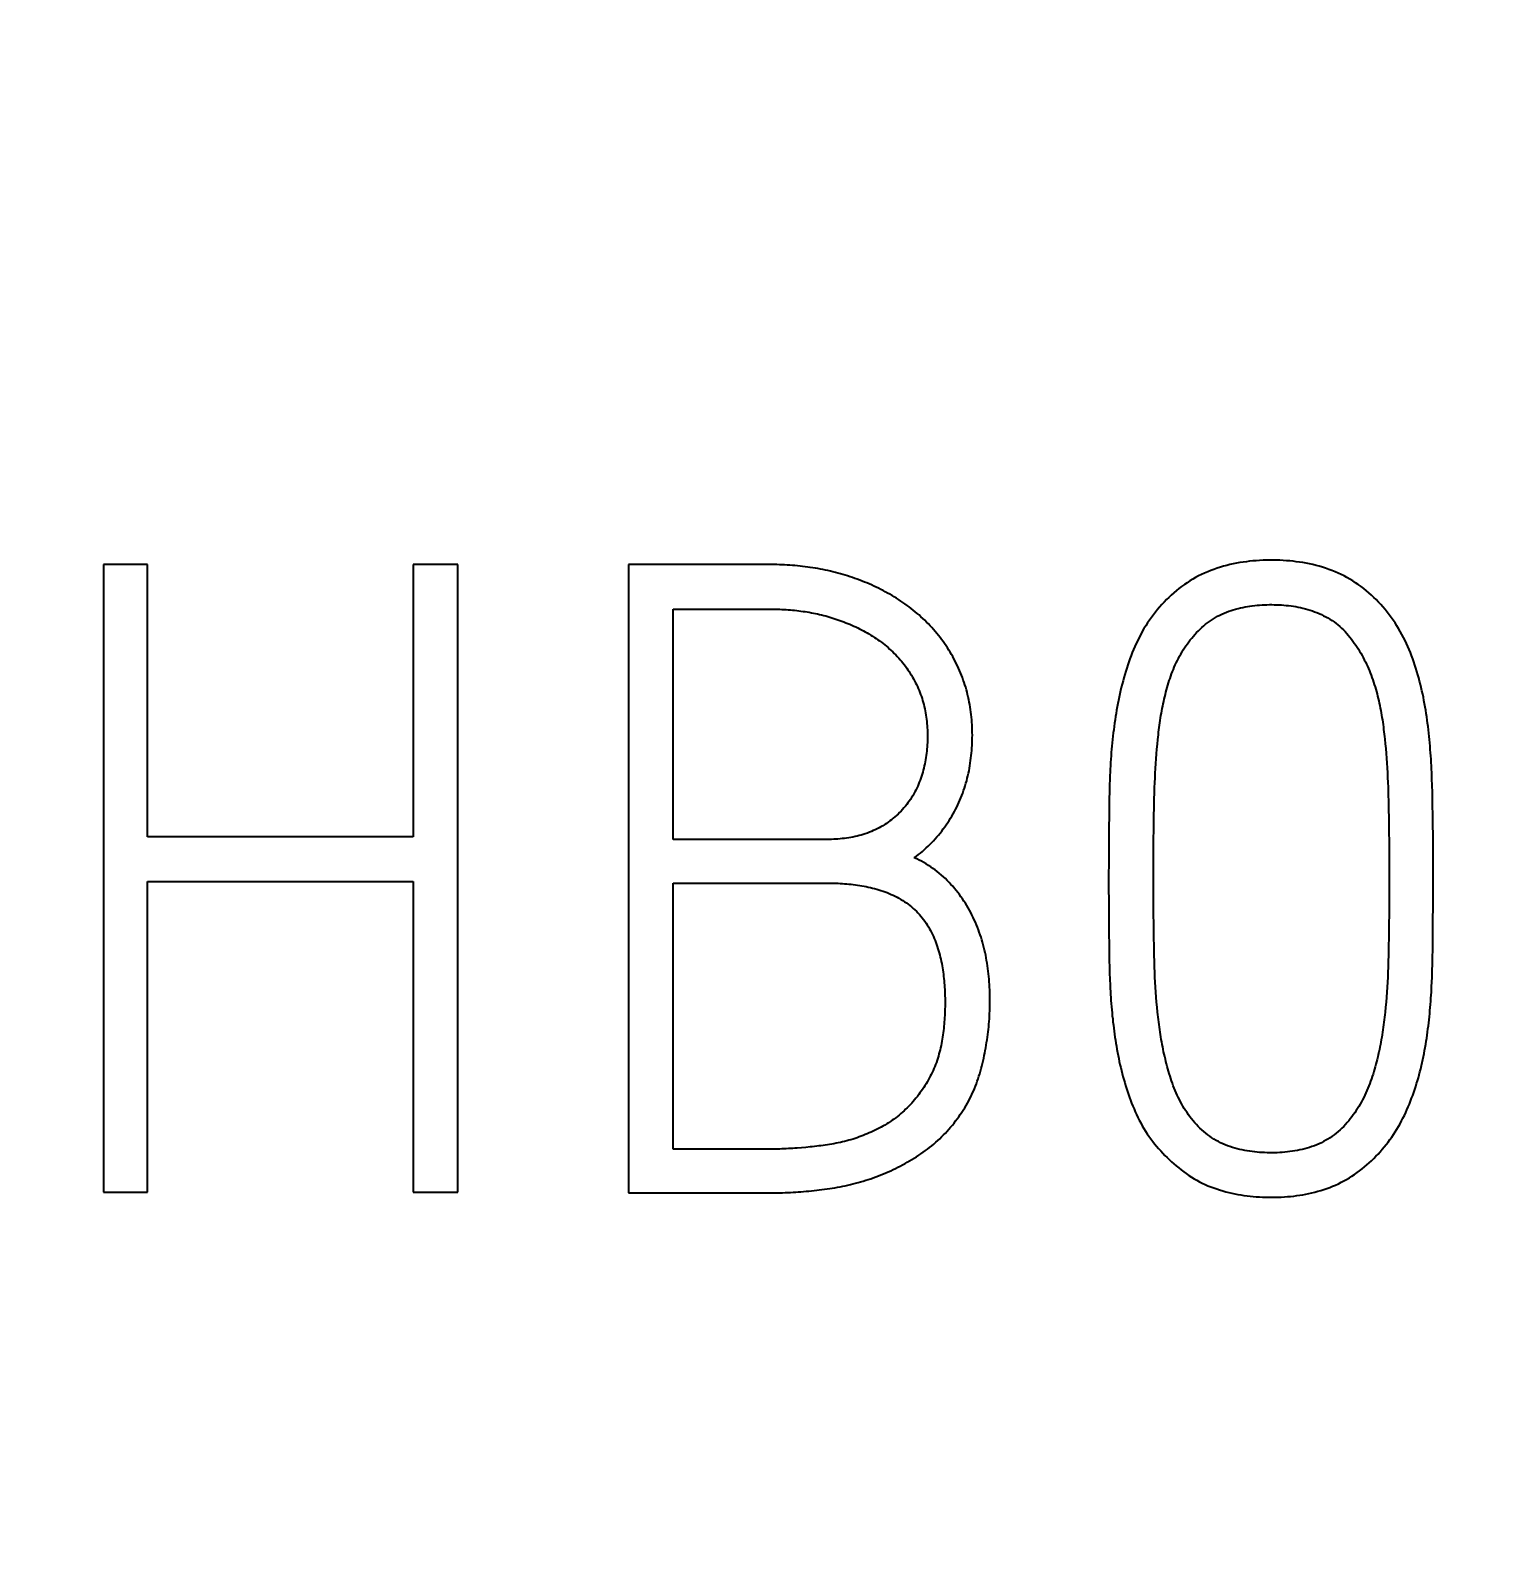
# Model space of a CAD drawing. Extents: x 0 to 420, y 0 to 297.
# Drawn here: x 134.068 to 137.773, y 169.757 to 173.647 of the extents above; entities that cross this region are included whole.
import ezdxf
from ezdxf.enums import TextEntityAlignment as Align

# ---------------------------------------------------------------- set-up
doc = ezdxf.new("R2010")
doc.units = 0
doc.header["$LTSCALE"] = 23.1
doc.layers.add('10100_DIM_FRONT', color=7, linetype='CONTINUOUS')
doc.layers.add('10500_FRONT_LABELING', color=7, linetype='CONTINUOUS')
doc.dimstyles.get("Standard").update_dxf_attribs({"dimtxt": 2.5, "dimasz": 2.5, "dimexe": 1.25, "dimexo": 0.625, "dimtad": 1, "dimcen": 2.5, "dimazin": 3, "dimtfac": 1, "dimtmove": 0, "dimatfit": 3})

# ---------------------------------------------------------------- blocks, each defined once
blk = doc.blocks.new('*D0')
at = {"layer": '10100_DIM_FRONT', "linetype": 'CONTINUOUS'}
for p, q in [((145.579763, 188.190376), (145.579763, 132.165384)), ((110.079763, 145.840376), (110.079763, 132.165384)), ((110.079763, 134.165384), (127.829763, 134.165384)), ((145.579763, 134.165384), (127.829763, 134.165384))]:
    blk.add_line(p, q, dxfattribs=at)
for points in [[(113.579763, 134.665384), (110.079763, 134.165384), (113.579763, 133.665384)], [(142.079763, 133.665384), (145.579763, 134.165384), (142.079763, 134.665384)]]:
    blk.add_solid(points, dxfattribs=at)
blk.add_text('35,5', height=3.5, dxfattribs=at).set_placement((123.999105, 135.040384), (133.499105, 135.040384), align=Align.FIT)
blk = doc.blocks.new('*D1')
at = {"layer": '10100_DIM_FRONT', "linetype": 'CONTINUOUS'}
for p, q in [((145.5798, 188.1904), (145.5798, 123.9566)), ((102.0798, 147.7414), (102.0798, 123.9566)), ((102.0798, 125.9566), (123.8298, 125.9566)), ((145.5798, 125.9566), (123.8298, 125.9566))]:
    blk.add_line(p, q, dxfattribs=at)
for points in [[(105.5798, 126.4566), (102.0798, 125.9566), (105.5798, 125.4566)], [(142.0798, 125.4566), (145.5798, 125.9566), (142.0798, 126.4566)]]:
    blk.add_solid(points, dxfattribs=at)
blk.add_text('43,5', height=3.5, dxfattribs=at).set_placement((119.7965, 126.8316), (129.5465, 126.8316), align=Align.FIT)

msp = doc.modelspace()

# ---------------------------------------------------------------- linework, layer by layer
at = {"layer": '10500_FRONT_LABELING', "color": 7, "linetype": 'CONTINUOUS'}
for p, q in [((134.2531, 172.2892), (134.2531, 170.6936)), ((134.3649, 172.2892), (134.2531, 172.2892)), ((134.3649, 171.5968), (134.3649, 172.2892)), ((135.0405, 172.2892), (135.0405, 171.5968)), ((135.1546, 172.2892), (135.0405, 172.2892)), ((135.1546, 170.6936), (135.1546, 172.2892)), ((135.5885, 172.2892), (135.5885, 170.6914)), ((135.7026, 171.5901), (135.7026, 172.176)), ((136.9316, 171.8075), (136.9327, 171.8197)), ((136.9327, 171.8197), (136.9338, 171.832)), ((137.5122, 171.8455), (137.5135, 171.8333)), ((137.5135, 171.8333), (137.5146, 171.8211)), ((137.5146, 171.8211), (137.5156, 171.8089)), ((136.9284, 171.7586), (136.9291, 171.7709)), ((136.9291, 171.7709), (136.9298, 171.7831)), ((136.9298, 171.7831), (136.9307, 171.7953)), ((136.9307, 171.7953), (136.9316, 171.8075)), ((137.5156, 171.8089), (137.5166, 171.7967)), ((137.5166, 171.7967), (137.5175, 171.7844)), ((137.5175, 171.7844), (137.5182, 171.7722)), ((137.5182, 171.7722), (137.5189, 171.7599)), ((136.9268, 171.7219), (136.9273, 171.7341)), ((136.9273, 171.7341), (136.9278, 171.7464)), ((136.9278, 171.7464), (136.9284, 171.7586)), ((137.5189, 171.7599), (137.5195, 171.7476)), ((137.5195, 171.7476), (137.5201, 171.7353)), ((137.5201, 171.7353), (137.5205, 171.723)), ((137.6323, 171.7439), (137.6317, 171.7606)), ((137.6329, 171.7272), (137.6323, 171.7439)), ((136.8115, 171.694), (136.8111, 171.6689)), ((136.8119, 171.7107), (136.8115, 171.694)), ((136.8123, 171.7274), (136.8119, 171.7107)), ((136.9259, 171.6913), (136.9264, 171.7097)), ((136.9264, 171.7097), (136.9268, 171.7219)), ((137.5205, 171.723), (137.5211, 171.7045)), ((137.5211, 171.7045), (137.5216, 171.6861)), ((137.6333, 171.7105), (137.6329, 171.7272)), ((137.6338, 171.6854), (137.6333, 171.7105)), ((136.8111, 171.6689), (136.8103, 171.6019)), ((136.9251, 171.6484), (136.9255, 171.6729)), ((136.9255, 171.6729), (136.9259, 171.6913)), ((137.5216, 171.6861), (137.522, 171.6676)), ((137.522, 171.6676), (137.5224, 171.643)), ((137.6344, 171.6436), (137.6338, 171.6854)), ((136.9243, 171.5872), (136.9247, 171.6178)), ((136.9247, 171.6178), (136.9251, 171.6484)), ((137.5224, 171.643), (137.5228, 171.6122)), ((137.635, 171.5851), (137.6344, 171.6436)), ((135.0405, 171.5968), (134.3649, 171.5968)), ((136.0941, 171.5901), (135.7026, 171.5901)), ((136.8103, 171.6019), (136.81, 171.5516)), ((136.9241, 171.5626), (136.9243, 171.5872)), ((137.5228, 171.6122), (137.5231, 171.5814)), ((137.5231, 171.5814), (137.5233, 171.5568)), ((137.6352, 171.5348), (137.635, 171.5851)), ((136.81, 171.5516), (136.8099, 171.477)), ((136.924, 171.532), (136.9241, 171.5626)), ((137.5233, 171.5568), (137.5234, 171.526)), ((136.9239, 171.5014), (136.924, 171.532)), ((136.924, 171.4513), (136.9239, 171.5014)), ((137.5234, 171.526), (137.5234, 171.477)), ((137.6353, 171.5014), (137.6352, 171.5348)), ((137.6352, 171.4298), (137.6353, 171.5014)), ((134.3649, 170.6936), (134.3649, 171.4836)), ((134.3649, 171.4836), (135.0405, 171.4836)), ((135.0405, 171.4836), (135.0405, 170.6936)), ((135.7026, 170.8023), (135.7026, 171.4792)), ((136.8099, 171.477), (136.81, 171.4222)), ((137.5234, 171.477), (137.5234, 171.4513)), ((136.81, 171.4222), (136.8104, 171.3675)), ((136.9241, 171.4257), (136.924, 171.4513)), ((136.9243, 171.4001), (136.9241, 171.4257)), ((137.5233, 171.4257), (137.5231, 171.4)), ((137.5234, 171.4513), (137.5233, 171.4257)), ((137.6348, 171.3748), (137.6352, 171.4298)), ((136.9245, 171.3745), (136.9243, 171.4001)), ((137.5231, 171.4), (137.5228, 171.3744)), ((136.8104, 171.3675), (136.8112, 171.3051)), ((136.925, 171.3425), (136.9245, 171.3745)), ((136.9254, 171.3169), (136.925, 171.3425)), ((137.5224, 171.3424), (137.522, 171.3167)), ((137.5228, 171.3744), (137.5224, 171.3424)), ((137.6341, 171.3119), (137.6348, 171.3748)), ((136.8112, 171.3051), (136.8116, 171.2816)), ((136.9258, 171.2977), (136.9254, 171.3169)), ((137.522, 171.3167), (137.5216, 171.2975)), ((137.6337, 171.2884), (137.6341, 171.3119)), ((136.8116, 171.2816), (136.8119, 171.266)), ((136.8119, 171.266), (136.8123, 171.2504)), ((136.9263, 171.2785), (136.9258, 171.2977)), ((136.9267, 171.2657), (136.9263, 171.2785)), ((136.9271, 171.2529), (136.9267, 171.2657)), ((137.5207, 171.2655), (137.5202, 171.2527)), ((137.5211, 171.2783), (137.5207, 171.2655)), ((137.5216, 171.2975), (137.5211, 171.2783)), ((137.633, 171.257), (137.6334, 171.2727)), ((137.6334, 171.2727), (137.6337, 171.2884)), ((136.8123, 171.2504), (136.8129, 171.2348)), ((136.8129, 171.2348), (136.8135, 171.2193)), ((136.9277, 171.2401), (136.9271, 171.2529)), ((136.9283, 171.2273), (136.9277, 171.2401)), ((136.9291, 171.2145), (136.9283, 171.2273)), ((137.5191, 171.2271), (137.5183, 171.2143)), ((137.5197, 171.2399), (137.5191, 171.2271)), ((137.5202, 171.2527), (137.5197, 171.2399)), ((137.6325, 171.2413), (137.633, 171.257)), ((136.9299, 171.2018), (136.9291, 171.2145)), ((136.9309, 171.1891), (136.9299, 171.2018)), ((136.9319, 171.1764), (136.9309, 171.1891)), ((137.5165, 171.1888), (137.5154, 171.176)), ((137.5175, 171.2015), (137.5165, 171.1888)), ((137.5183, 171.2143), (137.5175, 171.2015)), ((136.9331, 171.1637), (136.9319, 171.1764)), ((136.9344, 171.151), (136.9331, 171.1637)), ((137.5154, 171.176), (137.5142, 171.1633)), ((135.9453, 170.8023), (135.7026, 170.8023)), ((136.0396, 170.8072), (136.0285, 170.8062)), ((136.0506, 170.8082), (136.0396, 170.8072)), ((134.2531, 170.6936), (134.3649, 170.6936)), ((135.0405, 170.6936), (135.1546, 170.6936)), ((135.5885, 170.6914), (135.9465, 170.6914))]:
    msp.add_line(p, q, dxfattribs=at)
for points in [[(136.3155, 171.5435), (136.3208, 171.5475), (136.326, 171.5515), (136.3311, 171.5556), (136.3361, 171.5598), (136.341, 171.5641), (136.3458, 171.5684), (136.3506, 171.5729), (136.3552, 171.5774), (136.3598, 171.5821), (136.3642, 171.5868), (136.3686, 171.5915), (136.3729, 171.5964), (136.3772, 171.6014), (136.3813, 171.6064), (136.3854, 171.6115), (136.3893, 171.6167), (136.3932, 171.622), (136.397, 171.6274), (136.4007, 171.6328), (136.4043, 171.6383), (136.4077, 171.6439), (136.4111, 171.6495), (136.4144, 171.6551), (136.4175, 171.6608), (136.4206, 171.6666), (136.4235, 171.6723), (136.4263, 171.6782), (136.4291, 171.6841), (136.4317, 171.69), (136.4342, 171.696), (136.4366, 171.7021), (136.4389, 171.7082), (136.4411, 171.7143), (136.4432, 171.7205), (136.4452, 171.7268), (136.447, 171.733), (136.4488, 171.7394), (136.4504, 171.7457), (136.4519, 171.7521), (136.4534, 171.7585), (136.4547, 171.7649), (136.4559, 171.7713), (136.457, 171.7777), (136.458, 171.7841), (136.4589, 171.7905), (136.4597, 171.797), (136.4605, 171.8034), (136.4611, 171.8098), (136.4617, 171.8163), (136.4621, 171.8228), (136.4625, 171.8293), (136.4628, 171.8357), (136.463, 171.8422), (136.4631, 171.8487), (136.4632, 171.8552), (136.4631, 171.8618), (136.463, 171.8683), (136.4628, 171.8748), (136.4625, 171.8814), (136.4621, 171.8879), (136.4616, 171.8944), (136.461, 171.9009), (136.4603, 171.9074), (136.4595, 171.9139), (136.4586, 171.9203), (136.4577, 171.9267), (136.4566, 171.9331), (136.4554, 171.9395), (136.4541, 171.9458), (136.4527, 171.9521), (136.4512, 171.9584), (136.4497, 171.9646), (136.448, 171.9709), (136.4462, 171.9771), (136.4442, 171.9832), (136.4422, 171.9894), (136.4401, 171.9955), (136.4379, 172.0016), (136.4356, 172.0076), (136.4331, 172.0137), (136.4306, 172.0197), (136.4279, 172.0257), (136.4252, 172.0316), (136.4223, 172.0375), (136.4194, 172.0434), (136.4163, 172.0492), (136.4132, 172.0549), (136.41, 172.0606), (136.4067, 172.0662), (136.4033, 172.0717), (136.3998, 172.0772), (136.3963, 172.0826), (136.3926, 172.088), (136.3889, 172.0933), (136.3851, 172.0985), (136.3812, 172.1037), (136.3772, 172.1088), (136.3731, 172.1139), (136.3689, 172.1189), (136.3647, 172.1238), (136.3603, 172.1287), (136.3559, 172.1335), (136.3513, 172.1382), (136.3467, 172.1429), (136.342, 172.1475), (136.3373, 172.152), (136.3325, 172.1564), (136.3276, 172.1608), (136.3226, 172.165), (136.3176, 172.1692), (136.3126, 172.1733), (136.3075, 172.1774), (136.3023, 172.1813), (136.2971, 172.1852), (136.2918, 172.189), (136.2865, 172.1927), (136.2811, 172.1963), (136.2756, 172.1999), (136.2701, 172.2034), (136.2646, 172.2068), (136.259, 172.2102), (136.2533, 172.2135), (136.2476, 172.2167), (136.2418, 172.2198), (136.236, 172.2229), (136.2302, 172.2259), (136.2243, 172.2288), (136.2185, 172.2316), (136.2125, 172.2344), (136.2066, 172.2371), (136.2006, 172.2397), (136.1947, 172.2423), (136.1887, 172.2447), (136.1826, 172.2471), (136.1766, 172.2495), (136.1705, 172.2517), (136.1644, 172.2539), (136.1583, 172.2561), (136.1521, 172.2581), (136.146, 172.2601), (136.1398, 172.262), (136.1336, 172.2639), (136.1274, 172.2657), (136.1211, 172.2674), (136.1148, 172.269), (136.1085, 172.2706), (136.1022, 172.2721), (136.0959, 172.2736), (136.0895, 172.275), (136.0831, 172.2763), (136.0767, 172.2775), (136.0703, 172.2787), (136.0638, 172.2798), (136.0574, 172.2809), (136.0509, 172.2818), (136.0444, 172.2828), (136.0379, 172.2836), (136.0314, 172.2844), (136.0249, 172.2851), (136.0183, 172.2858), (136.0118, 172.2864), (136.0053, 172.2869), (135.9988, 172.2874), (135.9923, 172.2878), (135.9857, 172.2882), (135.9792, 172.2885), (135.9726, 172.2887), (135.9661, 172.2889), (135.9595, 172.289), (135.953, 172.2891), (135.5885, 172.2892)], [(137.6317, 171.7606), (137.6313, 171.7689), (137.6309, 171.7773), (137.6304, 171.7856), (137.6299, 171.7939), (137.6293, 171.8023), (137.6287, 171.8106), (137.6281, 171.8189), (137.6274, 171.8272), (137.6266, 171.8355), (137.6258, 171.8439), (137.625, 171.8522), (137.6241, 171.8605), (137.6232, 171.8688), (137.6222, 171.8771), (137.6211, 171.8854), (137.62, 171.8936), (137.6189, 171.9019), (137.6176, 171.9102), (137.6164, 171.9185), (137.615, 171.9267), (137.6135, 171.935), (137.612, 171.9432), (137.6104, 171.9515), (137.6087, 171.9597), (137.6069, 171.968), (137.605, 171.9762), (137.603, 171.9844), (137.6009, 171.9926), (137.5987, 172.0008), (137.5963, 172.009), (137.5939, 172.0172), (137.5914, 172.0253), (137.5888, 172.0334), (137.5861, 172.0414), (137.5833, 172.0495), (137.5803, 172.0574), (137.5773, 172.0653), (137.5741, 172.0732), (137.5708, 172.0809), (137.5673, 172.0887), (137.5637, 172.0963), (137.5599, 172.1039), (137.5559, 172.1114), (137.5518, 172.1189), (137.5475, 172.1263), (137.5431, 172.1336), (137.5384, 172.1407), (137.5336, 172.1478), (137.5287, 172.1547), (137.5237, 172.1615), (137.5185, 172.1682), (137.5132, 172.1748), (137.5077, 172.1812), (137.5021, 172.1876), (137.4964, 172.1937), (137.4905, 172.1998), (137.4844, 172.2057), (137.4783, 172.2115), (137.4719, 172.2171), (137.4654, 172.2226), (137.4587, 172.2279), (137.4519, 172.2331), (137.4449, 172.2381), (137.4379, 172.2429), (137.4307, 172.2475), (137.4234, 172.2519), (137.4161, 172.256), (137.4086, 172.26), (137.4011, 172.2637), (137.3934, 172.2673), (137.3857, 172.2707), (137.3778, 172.2738), (137.3699, 172.2768), (137.3618, 172.2796), (137.3537, 172.2822), (137.3455, 172.2846), (137.3373, 172.2868), (137.3289, 172.2889), (137.3206, 172.2907), (137.3123, 172.2924), (137.3039, 172.2939), (137.2956, 172.2952), (137.2872, 172.2964), (137.2788, 172.2974), (137.2704, 172.2982), (137.2619, 172.2989), (137.2535, 172.2994), (137.245, 172.2998), (137.2366, 172.3001), (137.2281, 172.3002), (137.2196, 172.3002), (137.2111, 172.3001), (137.2025, 172.2998), (137.194, 172.2994), (137.1855, 172.2989), (137.177, 172.2982), (137.1685, 172.2973), (137.1601, 172.2963), (137.1517, 172.2952), (137.1433, 172.2939), (137.135, 172.2924), (137.1267, 172.2907), (137.1185, 172.2889), (137.1103, 172.2869), (137.1021, 172.2846), (137.094, 172.2823), (137.0858, 172.2797), (137.0778, 172.2769), (137.0698, 172.2739), (137.0619, 172.2707), (137.054, 172.2673), (137.0463, 172.2637), (137.0387, 172.26), (137.0312, 172.256), (137.0238, 172.2518), (137.0166, 172.2474), (137.0095, 172.2429), (137.0025, 172.2381), (136.9956, 172.2332), (136.9888, 172.2281), (136.9822, 172.2227), (136.9756, 172.2172), (136.9692, 172.2116), (136.963, 172.2057), (136.9569, 172.1998), (136.951, 172.1937), (136.9452, 172.1875), (136.9396, 172.1811), (136.9341, 172.1747), (136.9288, 172.1681), (136.9236, 172.1614), (136.9185, 172.1545), (136.9136, 172.1476), (136.9088, 172.1405), (136.9042, 172.1334), (136.8997, 172.1261), (136.8954, 172.1187), (136.8914, 172.1113), (136.8874, 172.1038), (136.8837, 172.0962), (136.8801, 172.0886), (136.8766, 172.0809), (136.8733, 172.0731), (136.8701, 172.0653), (136.8671, 172.0575), (136.8641, 172.0496), (136.8613, 172.0416), (136.8586, 172.0337), (136.8559, 172.0256), (136.8534, 172.0176), (136.851, 172.0095), (136.8486, 172.0014), (136.8464, 171.9932), (136.8442, 171.985), (136.8421, 171.9768), (136.8401, 171.9685), (136.8382, 171.9603), (136.8364, 171.952), (136.8347, 171.9438), (136.8331, 171.9355), (136.8315, 171.9272), (136.8301, 171.9189), (136.8287, 171.9107), (136.8273, 171.9024), (136.8261, 171.8941), (136.8249, 171.8858), (136.8238, 171.8775), (136.8227, 171.8692)], [(135.7026, 172.176), (135.9519, 172.176), (135.9573, 172.1759), (135.9627, 172.1758), (135.9681, 172.1756), (135.9735, 172.1754), (135.9789, 172.1752), (135.9843, 172.1749), (135.9897, 172.1746), (135.9951, 172.1742), (136.0005, 172.1738), (136.0058, 172.1733), (136.0112, 172.1727), (136.0165, 172.1722), (136.0219, 172.1715), (136.0272, 172.1708), (136.0325, 172.1701), (136.0378, 172.1693), (136.0431, 172.1685), (136.0484, 172.1676), (136.0537, 172.1666), (136.0589, 172.1656), (136.0642, 172.1645), (136.0694, 172.1634), (136.0747, 172.1622), (136.0799, 172.161), (136.0851, 172.1597), (136.0903, 172.1583), (136.0955, 172.1569), (136.1007, 172.1554), (136.1059, 172.1539), (136.111, 172.1523), (136.1162, 172.1506), (136.1213, 172.1489), (136.1264, 172.1471), (136.1316, 172.1452), (136.1367, 172.1433), (136.1417, 172.1413), (136.1468, 172.1393), (136.1518, 172.1372), (136.1568, 172.135), (136.1618, 172.1328), (136.1667, 172.1305), (136.1716, 172.1281), (136.1765, 172.1257), (136.1813, 172.1232), (136.1861, 172.1207), (136.1908, 172.1181), (136.1955, 172.1154), (136.2002, 172.1127), (136.2048, 172.1098), (136.2094, 172.107), (136.2139, 172.104), (136.2184, 172.101), (136.2229, 172.0979), (136.2273, 172.0947), (136.2317, 172.0915), (136.236, 172.0882), (136.2403, 172.0848), (136.2445, 172.0813), (136.2487, 172.0778), (136.2528, 172.0742), (136.2568, 172.0705), (136.2608, 172.0668), (136.2647, 172.063), (136.2685, 172.0591), (136.2722, 172.0552), (136.2759, 172.0512), (136.2794, 172.0472), (136.2829, 172.0431), (136.2864, 172.0389), (136.2897, 172.0346), (136.293, 172.0303), (136.2962, 172.0259), (136.2993, 172.0215), (136.3024, 172.017), (136.3053, 172.0124), (136.3082, 172.0077), (136.311, 172.003), (136.3137, 171.9983), (136.3163, 171.9935), (136.3188, 171.9886), (136.3212, 171.9838), (136.3235, 171.9789), (136.3257, 171.974), (136.3278, 171.969), (136.3298, 171.964), (136.3317, 171.9589), (136.3335, 171.9538), (136.3352, 171.9487), (136.3368, 171.9435), (136.3383, 171.9383), (136.3397, 171.9331), (136.341, 171.9278), (136.3422, 171.9224), (136.3433, 171.9171), (136.3443, 171.9117), (136.3452, 171.9063), (136.346, 171.9009), (136.3467, 171.8956), (136.3473, 171.8902), (136.3478, 171.8848), (136.3482, 171.8794), (136.3486, 171.874), (136.3488, 171.8686), (136.349, 171.8632), (136.3491, 171.8578), (136.3491, 171.8524), (136.349, 171.847), (136.3489, 171.8416), (136.3487, 171.8362), (136.3484, 171.8308), (136.348, 171.8254), (136.3476, 171.82), (136.3471, 171.8145), (136.3464, 171.8091), (136.3457, 171.8037), (136.345, 171.7983), (136.3441, 171.7929), (136.3431, 171.7876), (136.3421, 171.7822), (136.3409, 171.7769), (136.3397, 171.7716), (136.3384, 171.7664), (136.3369, 171.7612), (136.3354, 171.756), (136.3338, 171.7508), (136.3321, 171.7457), (136.3302, 171.7406), (136.3283, 171.7355), (136.3262, 171.7305), (136.3241, 171.7255), (136.3218, 171.7205), (136.3194, 171.7156), (136.3168, 171.7108), (136.3142, 171.706), (136.3115, 171.7013), (136.3086, 171.6967), (136.3057, 171.6921), (136.3026, 171.6876), (136.2994, 171.6832), (136.2962, 171.6789), (136.2928, 171.6747), (136.2893, 171.6705), (136.2857, 171.6664), (136.282, 171.6624), (136.2782, 171.6585), (136.2743, 171.6546), (136.2703, 171.6509), (136.2662, 171.6473), (136.2621, 171.6438), (136.2578, 171.6404), (136.2535, 171.6371), (136.2492, 171.6339), (136.2447, 171.6308), (136.2402, 171.6279), (136.2355, 171.625), (136.2308, 171.6223), (136.2261, 171.6197), (136.2212, 171.6172), (136.2163, 171.6148), (136.2113, 171.6125), (136.2063, 171.6104), (136.2012, 171.6083), (136.1961, 171.6064), (136.1909, 171.6046), (136.1858, 171.603), (136.1806, 171.6014), (136.1753, 171.6), (136.17, 171.5986), (136.1647, 171.5974), (136.1594, 171.5963), (136.154, 171.5952), (136.1486, 171.5943), (136.1432, 171.5935), (136.1378, 171.5927), (136.1323, 171.5921), (136.1269, 171.5916), (136.1214, 171.5911), (136.116, 171.5908), (136.1105, 171.5905), (136.105, 171.5903), (136.0995, 171.5902), (136.0941, 171.5901)], [(136.9338, 171.832), (136.935, 171.8442), (136.9357, 171.8503), (136.9363, 171.8564), (136.937, 171.8625), (136.9378, 171.8686), (136.9386, 171.8747), (136.9394, 171.8808), (136.9402, 171.8868), (136.9411, 171.8929), (136.942, 171.899), (136.943, 171.905), (136.944, 171.9111), (136.9451, 171.9171), (136.9462, 171.9231), (136.9474, 171.9291), (136.9486, 171.935), (136.9499, 171.941), (136.9513, 171.9469), (136.9527, 171.9529), (136.9541, 171.9588), (136.9557, 171.9647), (136.9572, 171.9705), (136.9589, 171.9764), (136.9606, 171.9822), (136.9623, 171.9881), (136.9642, 171.9939), (136.9661, 171.9997), (136.9681, 172.0054), (136.9701, 172.0112), (136.9723, 172.0169), (136.9746, 172.0226), (136.9769, 172.0282), (136.9794, 172.0339), (136.9819, 172.0395), (136.9846, 172.0451), (136.9874, 172.0506), (136.9903, 172.0561), (136.9933, 172.0615), (136.9965, 172.0669), (136.9997, 172.0721), (137.0031, 172.0773), (137.0065, 172.0824), (137.0101, 172.0875), (137.0137, 172.0924), (137.0175, 172.0973), (137.0214, 172.1021), (137.0254, 172.1068), (137.0295, 172.1115), (137.0337, 172.116), (137.038, 172.1205), (137.0425, 172.1248), (137.047, 172.1291), (137.0516, 172.1331), (137.0564, 172.1371), (137.0612, 172.1408), (137.0661, 172.1445), (137.0711, 172.148), (137.0763, 172.1514), (137.0815, 172.1546), (137.0869, 172.1576), (137.0923, 172.1605), (137.0979, 172.1632), (137.1036, 172.1657), (137.1094, 172.1681), (137.1152, 172.1703), (137.1211, 172.1723), (137.127, 172.1742), (137.1329, 172.1759), (137.1389, 172.1775), (137.1449, 172.1789), (137.1509, 172.1802), (137.1569, 172.1814), (137.163, 172.1824), (137.1691, 172.1834), (137.1753, 172.1842), (137.1815, 172.1849), (137.1876, 172.1855), (137.1938, 172.186), (137.2, 172.1864), (137.2062, 172.1867), (137.2124, 172.1869), (137.2186, 172.1871), (137.2247, 172.1871), (137.2309, 172.187), (137.237, 172.1869), (137.2432, 172.1866), (137.2493, 172.1863), (137.2554, 172.1859), (137.2616, 172.1853), (137.2677, 172.1847), (137.2738, 172.1839), (137.2799, 172.183), (137.2859, 172.182), (137.292, 172.1809), (137.2981, 172.1796), (137.3041, 172.1783), (137.3102, 172.1767), (137.3162, 172.175), (137.3221, 172.1732), (137.3281, 172.1712), (137.3339, 172.1691), (137.3397, 172.1669), (137.3454, 172.1645), (137.351, 172.1619), (137.3566, 172.1591), (137.3621, 172.1563), (137.3675, 172.1532), (137.3728, 172.15), (137.378, 172.1465), (137.3832, 172.143), (137.3882, 172.1393), (137.3931, 172.1354), (137.3978, 172.1314), (137.4024, 172.1272), (137.4069, 172.123), (137.4112, 172.1185), (137.4154, 172.114), (137.4194, 172.1093), (137.4234, 172.1045), (137.4272, 172.0996), (137.431, 172.0946), (137.4346, 172.0896), (137.4382, 172.0844), (137.4416, 172.0793), (137.445, 172.0741), (137.4482, 172.0688), (137.4514, 172.0635), (137.4545, 172.0581), (137.4574, 172.0527), (137.4602, 172.0472), (137.463, 172.0417), (137.4656, 172.0361), (137.4682, 172.0305), (137.4707, 172.0249), (137.473, 172.0192), (137.4753, 172.0134), (137.4775, 172.0076), (137.4797, 172.0018), (137.4817, 171.9959), (137.4837, 171.99), (137.4856, 171.9841), (137.4874, 171.9781), (137.4892, 171.9722), (137.4909, 171.9662)], [(137.4909, 171.9662), (137.4925, 171.9603), (137.494, 171.9543), (137.4955, 171.9483), (137.4969, 171.9423), (137.4983, 171.9363), (137.4996, 171.9303), (137.5008, 171.9243), (137.502, 171.9183), (137.5031, 171.9123), (137.5041, 171.9062), (137.5051, 171.9002), (137.5061, 171.8941), (137.507, 171.8881), (137.5078, 171.882), (137.5087, 171.8759), (137.5094, 171.8699), (137.5102, 171.8638), (137.5109, 171.8577), (137.5116, 171.8516), (137.5122, 171.8455)], [(136.8227, 171.8692), (136.8217, 171.8609), (136.8207, 171.8526), (136.8198, 171.8442), (136.8189, 171.8359), (136.8181, 171.8276), (136.8174, 171.8193), (136.8167, 171.8109), (136.816, 171.8026), (136.8155, 171.7943), (136.8149, 171.7859), (136.8144, 171.7776), (136.8139, 171.7692), (136.8135, 171.7609), (136.8132, 171.7525), (136.8129, 171.7442), (136.8123, 171.7274)], [(135.9465, 170.6914), (135.9532, 170.6914), (135.96, 170.6915), (135.9667, 170.6916), (135.9735, 170.6918), (135.9802, 170.692), (135.987, 170.6922), (135.9937, 170.6925), (136.0004, 170.6928), (136.0071, 170.6931), (136.0138, 170.6935), (136.0205, 170.6939), (136.0272, 170.6944), (136.0339, 170.6949), (136.0406, 170.6954), (136.0473, 170.696), (136.054, 170.6967), (136.0606, 170.6973), (136.0673, 170.6981), (136.0739, 170.6989), (136.0806, 170.6997), (136.0872, 170.7006), (136.0938, 170.7015), (136.1004, 170.7025), (136.107, 170.7036), (136.1136, 170.7047), (136.1202, 170.7058), (136.1268, 170.7071), (136.1334, 170.7084), (136.1399, 170.7098), (136.1465, 170.7112), (136.153, 170.7127), (136.1595, 170.7143), (136.1661, 170.716), (136.1726, 170.7177), (136.179, 170.7196), (136.1855, 170.7215), (136.192, 170.7234), (136.1984, 170.7255), (136.2049, 170.7276), (136.2113, 170.7299), (136.2177, 170.7322), (136.2241, 170.7346), (136.2305, 170.7371), (136.2368, 170.7396), (136.2431, 170.7423), (136.2494, 170.745), (136.2556, 170.7478), (136.2617, 170.7507), (136.2678, 170.7536), (136.2739, 170.7566), (136.2799, 170.7597), (136.2859, 170.7629), (136.2919, 170.7661), (136.2978, 170.7694), (136.3037, 170.7728), (136.3095, 170.7763), (136.3153, 170.7798), (136.3211, 170.7834), (136.3268, 170.7871), (136.3324, 170.7909), (136.338, 170.7948), (136.3436, 170.7988), (136.349, 170.8029), (136.3544, 170.8071), (136.3598, 170.8114), (136.365, 170.8157), (136.3702, 170.8202), (136.3752, 170.8247), (136.3802, 170.8293), (136.385, 170.834), (136.3898, 170.8387), (136.3945, 170.8436), (136.3991, 170.8485), (136.4036, 170.8535), (136.408, 170.8586), (136.4123, 170.8637), (136.4166, 170.869), (136.4207, 170.8743), (136.4248, 170.8797), (136.4287, 170.8851), (136.4326, 170.8907), (136.4364, 170.8963), (136.4401, 170.902), (136.4437, 170.9078), (136.4472, 170.9137), (136.4506, 170.9196), (136.4539, 170.9256), (136.4571, 170.9316), (136.4601, 170.9377), (136.463, 170.9438), (136.4658, 170.95), (136.4685, 170.9562), (136.471, 170.9624), (136.4735, 170.9687), (136.4758, 170.9751), (136.478, 170.9815), (136.4801, 170.9879), (136.4821, 170.9944), (136.4839, 171.0008), (136.4858, 171.0074), (136.4875, 171.0139), (136.4891, 171.0205), (136.4907, 171.0271), (136.4922, 171.0338), (136.4936, 171.0405), (136.4949, 171.0471), (136.4962, 171.0538), (136.4974, 171.0605), (136.4985, 171.0672), (136.4996, 171.0738), (136.5007, 171.0805), (136.5016, 171.0872), (136.5025, 171.0939), (136.5034, 171.1006), (136.5042, 171.1073), (136.5048, 171.114), (136.5055, 171.1207), (136.506, 171.1274), (136.5065, 171.1341), (136.5069, 171.1408), (136.5072, 171.1475), (136.5075, 171.1543), (136.5077, 171.161), (136.5078, 171.1677), (136.5079, 171.1744), (136.5079, 171.1812), (136.5079, 171.1879), (136.5077, 171.1946), (136.5076, 171.2013), (136.5073, 171.2081), (136.507, 171.2148), (136.5066, 171.2216), (136.5062, 171.2283), (136.5057, 171.2351), (136.5051, 171.2418), (136.5044, 171.2486), (136.5036, 171.2553), (136.5027, 171.2621), (136.5018, 171.2688), (136.5008, 171.2756), (136.4996, 171.2823), (136.4984, 171.289), (136.4971, 171.2957), (136.4957, 171.3023), (136.4942, 171.3089), (136.4926, 171.3155), (136.4909, 171.322), (136.4891, 171.3286), (136.4872, 171.3351), (136.4852, 171.3415), (136.4831, 171.3479), (136.4809, 171.3543), (136.4785, 171.3607), (136.4761, 171.367), (136.4735, 171.3733), (136.4708, 171.3796), (136.468, 171.3858), (136.4651, 171.392), (136.4621, 171.3981), (136.459, 171.4042), (136.4558, 171.4102), (136.4524, 171.4161), (136.449, 171.4219), (136.4455, 171.4277), (136.4418, 171.4334), (136.4381, 171.439), (136.4343, 171.4445), (136.4303, 171.45), (136.4262, 171.4553), (136.4221, 171.4606), (136.4178, 171.4658), (136.4134, 171.4709), (136.4088, 171.4759), (136.4042, 171.4809), (136.3994, 171.4857), (136.3945, 171.4905), (136.3895, 171.4952), (136.3844, 171.4997), (136.3791, 171.5041), (136.3738, 171.5084), (136.3684, 171.5126), (136.3629, 171.5166), (136.3573, 171.5204), (136.3516, 171.5242), (136.3458, 171.5278), (136.34, 171.5312), (136.334, 171.5345), (136.3279, 171.5377), (136.3218, 171.5407), (136.3155, 171.5435)], [(135.7026, 171.4792), (136.0996, 171.4791), (136.1052, 171.4791), (136.1107, 171.479), (136.1163, 171.4788), (136.1218, 171.4786), (136.1273, 171.4783), (136.1329, 171.478), (136.1384, 171.4776), (136.1439, 171.4772), (136.1494, 171.4766), (136.1549, 171.4761), (136.1604, 171.4755), (136.1658, 171.4748), (136.1713, 171.474), (136.1768, 171.4732), (136.1822, 171.4723), (136.1876, 171.4713), (136.1931, 171.4702), (136.1985, 171.4691), (136.2039, 171.4679), (136.2093, 171.4666), (136.2147, 171.4652), (136.2201, 171.4637), (136.2254, 171.4621), (136.2307, 171.4605), (136.236, 171.4587), (136.2413, 171.4568), (136.2465, 171.4548), (136.2516, 171.4527), (136.2567, 171.4505), (136.2617, 171.4482), (136.2667, 171.4458), (136.2716, 171.4433), (136.2765, 171.4406), (136.2813, 171.4378), (136.2861, 171.4349), (136.2908, 171.4319), (136.2954, 171.4287), (136.2999, 171.4254), (136.3043, 171.422), (136.3086, 171.4185), (136.3128, 171.4149), (136.3169, 171.4112), (136.3208, 171.4074), (136.3246, 171.4034), (136.3284, 171.3994), (136.332, 171.3952), (136.3355, 171.3909), (136.3389, 171.3865), (136.3421, 171.382), (136.3453, 171.3774), (136.3483, 171.3727), (136.3513, 171.3679), (136.354, 171.3631), (136.3567, 171.3583), (136.3593, 171.3533), (136.3617, 171.3484), (136.364, 171.3434), (136.3662, 171.3383), (136.3683, 171.3332), (136.3703, 171.328), (136.3722, 171.3228), (136.374, 171.3176), (136.3757, 171.3123), (136.3773, 171.307), (136.3789, 171.3016), (136.3803, 171.2962), (136.3816, 171.2908), (136.3829, 171.2854), (136.3841, 171.28), (136.3852, 171.2746), (136.3862, 171.2691), (136.3871, 171.2637), (136.388, 171.2583), (136.3888, 171.2528), (136.3895, 171.2473), (136.3902, 171.2419), (136.3908, 171.2364), (136.3913, 171.2309), (136.3918, 171.2254), (136.3923, 171.2199), (136.3926, 171.2144), (136.393, 171.2089), (136.3932, 171.2034), (136.3934, 171.1979), (136.3936, 171.1924), (136.3937, 171.1869), (136.3938, 171.1813), (136.3938, 171.1758), (136.3938, 171.1702), (136.3937, 171.1647), (136.3936, 171.1592), (136.3935, 171.1536), (136.3933, 171.1481), (136.393, 171.1425), (136.3927, 171.137), (136.3924, 171.1315), (136.3919, 171.126), (136.3915, 171.1205), (136.391, 171.115), (136.3904, 171.1095), (136.3898, 171.104), (136.3891, 171.0986), (136.3883, 171.0931), (136.3875, 171.0877), (136.3866, 171.0823), (136.3856, 171.0768), (136.3846, 171.0714), (136.3835, 171.066), (136.3823, 171.0606), (136.3811, 171.0553), (136.3797, 171.0499), (136.3783, 171.0446), (136.3768, 171.0392), (136.3751, 171.0339), (136.3734, 171.0286), (136.3716, 171.0233), (136.3697, 171.0181), (136.3677, 171.0129), (136.3656, 171.0078), (136.3634, 171.0027), (136.3611, 170.9977), (136.3587, 170.9927), (136.3562, 170.9878), (136.3537, 170.9829), (136.351, 170.9781), (136.3483, 170.9733), (136.3455, 170.9685), (136.3425, 170.9639), (136.3395, 170.9592), (136.3365, 170.9547), (136.3333, 170.9501), (136.33, 170.9456), (136.3267, 170.9412), (136.3233, 170.9368), (136.3198, 170.9324), (136.3162, 170.9282), (136.3126, 170.9239), (136.3089, 170.9198), (136.3051, 170.9157), (136.3013, 170.9117), (136.2974, 170.9078), (136.2935, 170.9039), (136.2895, 170.9002), (136.2854, 170.8965), (136.2812, 170.8929), (136.277, 170.8893), (136.2727, 170.8859), (136.2683, 170.8825), (136.2638, 170.8793), (136.2593, 170.8761), (136.2547, 170.8729), (136.2501, 170.8699), (136.2454, 170.8669), (136.2406, 170.864), (136.2358, 170.8612), (136.2309, 170.8585), (136.226, 170.8558), (136.2211, 170.8533), (136.2161, 170.8508), (136.2111, 170.8484), (136.2061, 170.8461), (136.2011, 170.8438), (136.196, 170.8417), (136.1909, 170.8396), (136.1858, 170.8375), (136.1807, 170.8355), (136.1755, 170.8336), (136.1703, 170.8318), (136.165, 170.83), (136.1598, 170.8283), (136.1545, 170.8267), (136.1492, 170.8252), (136.1438, 170.8237), (136.1384, 170.8223), (136.133, 170.821), (136.1276, 170.8198), (136.1221, 170.8186), (136.1166, 170.8175), (136.1112, 170.8165), (136.1057, 170.8155), (136.1002, 170.8146), (136.0947, 170.8137), (136.0892, 170.8129), (136.0837, 170.8121), (136.0782, 170.8114), (136.0727, 170.8107), (136.0672, 170.81), (136.0617, 170.8094), (136.0561, 170.8088), (136.0506, 170.8082)], [(137.6037, 171.0072), (137.6056, 171.015), (137.6074, 171.0227), (137.6091, 171.0304), (137.6107, 171.0382), (137.6122, 171.046), (137.6137, 171.0537), (137.6151, 171.0615), (137.6164, 171.0693), (137.6176, 171.0771), (137.6188, 171.0849), (137.62, 171.0927), (137.621, 171.1005), (137.6221, 171.1083), (137.6231, 171.1161), (137.624, 171.1239), (137.6249, 171.1317), (137.6257, 171.1395), (137.6265, 171.1473), (137.6272, 171.1551), (137.6279, 171.1629), (137.6286, 171.1708), (137.6292, 171.1786), (137.6297, 171.1864), (137.6303, 171.1942), (137.6307, 171.2021), (137.6312, 171.2099), (137.6315, 171.2177), (137.6319, 171.2256), (137.6325, 171.2413)], [(136.8135, 171.2193), (136.8139, 171.2115), (136.8143, 171.2037), (136.8148, 171.1959), (136.8153, 171.1881), (136.8158, 171.1804), (136.8164, 171.1726), (136.8171, 171.1648), (136.8177, 171.1571), (136.8185, 171.1493), (136.8192, 171.1416), (136.8201, 171.1338), (136.8209, 171.1261), (136.8218, 171.1183), (136.8228, 171.1106), (136.8238, 171.1028), (136.8248, 171.0951), (136.826, 171.0874), (136.8271, 171.0797), (136.8283, 171.0719), (136.8296, 171.0642), (136.831, 171.0565), (136.8324, 171.0488), (136.8338, 171.0411), (136.8354, 171.0334), (136.837, 171.0257), (136.8387, 171.0181), (136.8405, 171.0104), (136.8424, 171.0027), (136.8443, 170.9951), (136.8463, 170.9874), (136.8485, 170.9798), (136.8507, 170.9721), (136.8529, 170.9645), (136.8553, 170.9569), (136.8577, 170.9494), (136.8603, 170.9418), (136.8629, 170.9343), (136.8656, 170.9269), (136.8684, 170.9195), (136.8713, 170.9122), (136.8744, 170.9049), (136.8775, 170.8976), (136.8808, 170.8904), (136.8842, 170.8833), (136.8878, 170.8762), (136.8915, 170.8692), (136.8954, 170.8623), (136.8994, 170.8554), (136.9036, 170.8486), (136.908, 170.8419), (136.9125, 170.8353), (136.9171, 170.8289), (136.9219, 170.8225), (136.9268, 170.8163), (136.9318, 170.8102), (136.9369, 170.8042), (136.9422, 170.7983), (136.9475, 170.7925), (136.953, 170.7868), (136.9586, 170.7812), (136.9643, 170.7757), (136.97, 170.7704), (136.9759, 170.7651), (136.9819, 170.7599), (136.9881, 170.7548), (136.9943, 170.7499), (137.0007, 170.745), (137.0072, 170.7404), (137.0138, 170.7359), (137.0204, 170.7316), (137.0272, 170.7275), (137.034, 170.7235), (137.041, 170.7198), (137.048, 170.7163), (137.0552, 170.7129), (137.0624, 170.7098), (137.0698, 170.7068), (137.0772, 170.704), (137.0847, 170.7014), (137.0922, 170.6989), (137.0999, 170.6966), (137.1076, 170.6944), (137.1153, 170.6925), (137.123, 170.6907), (137.1308, 170.689), (137.1385, 170.6876), (137.1463, 170.6862), (137.1541, 170.685), (137.1619, 170.684), (137.1698, 170.6831), (137.1776, 170.6823), (137.1855, 170.6816), (137.1934, 170.6811), (137.2013, 170.6807), (137.2092, 170.6805), (137.2171, 170.6803), (137.2251, 170.6803), (137.233, 170.6804), (137.241, 170.6806), (137.2489, 170.6809), (137.2569, 170.6813), (137.2648, 170.6819), (137.2726, 170.6826), (137.2805, 170.6835), (137.2883, 170.6845), (137.2961, 170.6856), (137.3038, 170.6868), (137.3116, 170.6883), (137.3193, 170.6898), (137.3269, 170.6916), (137.3345, 170.6934), (137.3421, 170.6955), (137.3497, 170.6977), (137.3572, 170.7001), (137.3647, 170.7026), (137.3721, 170.7054), (137.3796, 170.7083), (137.3869, 170.7115), (137.3942, 170.7148), (137.4014, 170.7183), (137.4084, 170.7219), (137.4153, 170.7258), (137.4221, 170.7298), (137.4288, 170.734), (137.4354, 170.7384), (137.4419, 170.7429), (137.4482, 170.7476), (137.4545, 170.7524), (137.4606, 170.7574), (137.4667, 170.7626), (137.4726, 170.7679), (137.4784, 170.7733), (137.4842, 170.7789), (137.4898, 170.7846), (137.4952, 170.7903), (137.5006, 170.7962), (137.5058, 170.8022), (137.5109, 170.8083), (137.5158, 170.8144), (137.5207, 170.8207), (137.5254, 170.8271), (137.53, 170.8335), (137.5345, 170.8401), (137.5388, 170.8467), (137.543, 170.8535), (137.5471, 170.8603), (137.5511, 170.8673), (137.5549, 170.8743), (137.5585, 170.8813), (137.5621, 170.8884), (137.5654, 170.8955), (137.5687, 170.9027), (137.5718, 170.91), (137.5749, 170.9172), (137.5778, 170.9245), (137.5806, 170.9319), (137.5833, 170.9393), (137.5859, 170.9467), (137.5884, 170.9542), (137.5909, 170.9616), (137.5932, 170.9692), (137.5955, 170.9767), (137.5977, 170.9843), (137.5998, 170.9919), (137.6018, 170.9996), (137.6037, 171.0072)], [(136.9461, 171.0691), (136.9449, 171.0754), (136.9438, 171.0817), (136.9427, 171.0879), (136.9417, 171.0942), (136.9408, 171.1005), (136.9398, 171.1068), (136.939, 171.1131), (136.9381, 171.1194), (136.9373, 171.1257), (136.9365, 171.132), (136.9358, 171.1384), (136.9351, 171.1447), (136.9344, 171.151)], [(137.5142, 171.1633), (137.513, 171.1506), (137.5123, 171.1442), (137.5116, 171.1379), (137.5108, 171.1316), (137.51, 171.1252), (137.5092, 171.1189), (137.5084, 171.1126), (137.5075, 171.1062), (137.5065, 171.0999), (137.5055, 171.0936), (137.5045, 171.0873), (137.5034, 171.081), (137.5023, 171.0747), (137.5011, 171.0684), (137.4999, 171.0621), (137.4986, 171.0559), (137.4972, 171.0496), (137.4958, 171.0433), (137.4943, 171.0371), (137.4928, 171.0308), (137.4912, 171.0246), (137.4895, 171.0184), (137.4878, 171.0122), (137.486, 171.006), (137.4842, 170.9999), (137.4823, 170.9937), (137.4803, 170.9876), (137.4783, 170.9816), (137.4762, 170.9755), (137.474, 170.9695), (137.4717, 170.9635), (137.4693, 170.9576), (137.4668, 170.9516), (137.4642, 170.9458), (137.4616, 170.9399), (137.4588, 170.9341), (137.4559, 170.9284), (137.4528, 170.9227), (137.4497, 170.917), (137.4464, 170.9115), (137.443, 170.906), (137.4395, 170.9007), (137.4359, 170.8954), (137.4322, 170.8901), (137.4284, 170.885), (137.4245, 170.8799), (137.4205, 170.875), (137.4164, 170.8701), (137.4121, 170.8653), (137.4077, 170.8606), (137.4031, 170.856), (137.3984, 170.8516), (137.3935, 170.8473), (137.3886, 170.8432), (137.3836, 170.8392), (137.3784, 170.8354), (137.3731, 170.8318), (137.3677, 170.8284), (137.3622, 170.8251), (137.3566, 170.822), (137.3509, 170.819), (137.345, 170.8163), (137.3391, 170.8137), (137.3331, 170.8113), (137.327, 170.8091), (137.3209, 170.8071), (137.3148, 170.8052), (137.3086, 170.8035), (137.3024, 170.8019), (137.2962, 170.8005), (137.2899, 170.7993), (137.2836, 170.7981), (137.2772, 170.7972), (137.2708, 170.7963), (137.2644, 170.7955), (137.258, 170.7949), (137.2516, 170.7944), (137.2451, 170.794), (137.2387, 170.7937), (137.2323, 170.7935), (137.2259, 170.7935), (137.2195, 170.7935), (137.2131, 170.7936), (137.2067, 170.7938), (137.2004, 170.7941), (137.194, 170.7945), (137.1877, 170.795), (137.1813, 170.7956), (137.175, 170.7964), (137.1686, 170.7972), (137.1623, 170.7982), (137.156, 170.7993), (137.1497, 170.8006), (137.1434, 170.802), (137.1372, 170.8036), (137.1309, 170.8053), (137.1247, 170.8071), (137.1185, 170.8092), (137.1125, 170.8113), (137.1065, 170.8137), (137.1006, 170.8162), (137.0948, 170.8189), (137.089, 170.8218), (137.0834, 170.8249), (137.0778, 170.8282), (137.0724, 170.8317), (137.067, 170.8353), (137.0618, 170.8391), (137.0567, 170.8431), (137.0517, 170.8472), (137.0469, 170.8515), (137.0422, 170.8559), (137.0376, 170.8604), (137.0332, 170.8651), (137.0289, 170.8699), (137.0248, 170.8749), (137.0207, 170.8799), (137.0168, 170.885), (137.013, 170.8903), (137.0093, 170.8956), (137.0057, 170.9009), (137.0022, 170.9064), (136.9989, 170.9119), (136.9957, 170.9174), (136.9926, 170.923), (136.9897, 170.9287), (136.9869, 170.9345), (136.9842, 170.9403), (136.9816, 170.9461), (136.9791, 170.9521), (136.9767, 170.958), (136.9744, 170.964), (136.9722, 170.9701), (136.97, 170.9762), (136.968, 170.9823), (136.966, 170.9884), (136.9641, 170.9946), (136.9623, 171.0008), (136.9605, 171.007), (136.9588, 171.0131), (136.9572, 171.0193), (136.9556, 171.0255), (136.9541, 171.0317), (136.9526, 171.0379), (136.9512, 171.0442), (136.9498, 171.0504), (136.9485, 171.0566), (136.9473, 171.0629), (136.9461, 171.0691)], [(136.0064, 170.8045), (136.0008, 170.8042), (135.9953, 170.8039), (135.9898, 170.8036), (135.9842, 170.8033), (135.9787, 170.8031), (135.9731, 170.8029), (135.9675, 170.8027), (135.962, 170.8026), (135.9564, 170.8025), (135.9509, 170.8024), (135.9453, 170.8023)], [(136.0285, 170.8062), (136.0175, 170.8053), (136.0119, 170.8049), (136.0064, 170.8045)]]:
    msp.add_lwpolyline(points, dxfattribs=at)

# ---------------------------------------------------------------- dimensions: what is measured, and where the dimension line sits
at = {"layer": '10100_DIM_FRONT', "linetype": 'CONTINUOUS'}
for base, p1, picture, middle in [((145.5798, 125.9566), (102.0798, 147.7414), '*D1', (124.6715, 128.5816)), ((145.5798, 134.1654), (110.0798, 145.8404), '*D0', (128.7491, 136.7904))]:
    dim = msp.add_linear_dim(base=base, p1=p1, p2=(145.5798, 188.1904), dimstyle='Standard', dxfattribs=at)
    dim.commit()
    dim.dimension.update_dxf_attribs({"geometry": picture, "text_midpoint": middle, "dimtype": 128})

doc.saveas('drawing.dxf')
